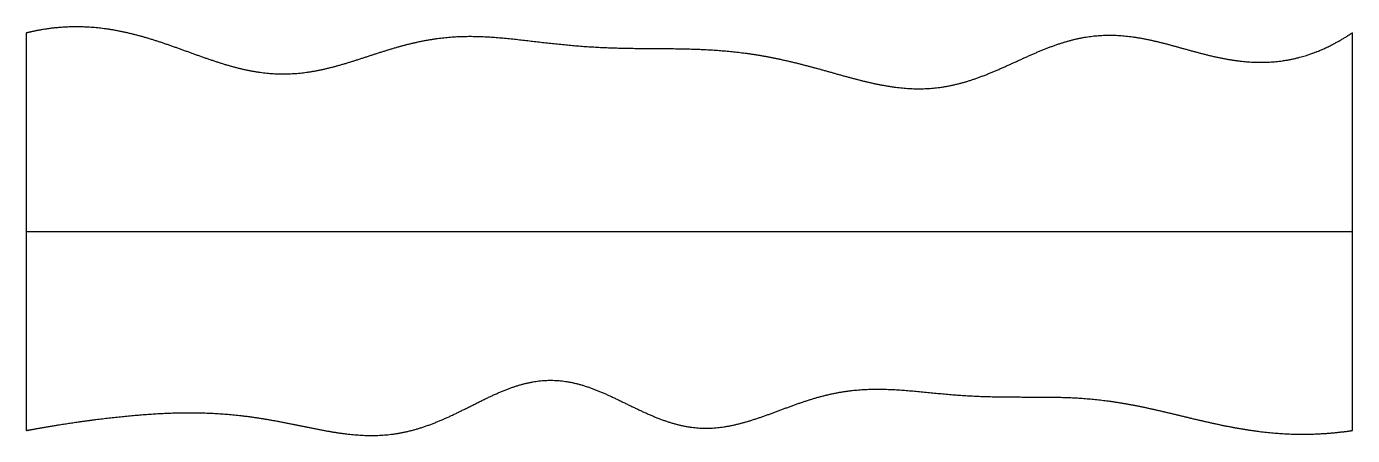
# Model space of a CAD drawing. Header units: millimetres. Extents: x 0 to 10, y 0 to 3.
import ezdxf

# ---------------------------------------------------------------- set-up
doc = ezdxf.new("R2010")
doc.units = ezdxf.units.MM
doc.layers.get('0').update_dxf_attribs({"linetype": 'CONTINUOUS'})

msp = doc.modelspace()

# ---------------------------------------------------------------- linework, layer by layer
for points in [[(0, 3), (0.04, 3.01), (0.121, 3.028), (0.243, 3.046), (0.404, 3.053), (0.605, 3.036), (0.806, 2.995), (1.006, 2.934), (1.206, 2.861), (1.405, 2.788), (1.604, 2.726), (1.803, 2.689), (2.001, 2.683), (2.2, 2.71), (2.398, 2.763), (2.597, 2.83), (2.796, 2.895), (2.996, 2.945), (3.196, 2.973), (3.397, 2.977), (3.599, 2.962), (3.801, 2.938), (4.003, 2.914), (4.205, 2.895), (4.407, 2.885), (4.609, 2.881), (4.809, 2.881), (5.01, 2.879), (5.21, 2.87), (5.41, 2.851), (5.61, 2.818), (5.811, 2.773), (6.012, 2.718), (6.214, 2.659), (6.416, 2.608), (6.617, 2.575), (6.818, 2.572), (7.017, 2.604), (7.214, 2.669), (7.41, 2.757), (7.605, 2.849), (7.801, 2.928), (7.998, 2.978), (8.196, 2.99), (8.396, 2.967), (8.597, 2.918), (8.798, 2.859), (9, 2.806), (9.202, 2.774), (9.403, 2.772), (9.603, 2.805), (9.762, 2.863), (9.881, 2.925), (9.96, 2.974), (10, 3)], [(0, 0), (0, 0.12), (0, 0.36), (0, 0.72), (0, 1.2), (0, 1.8), (0, 2.28), (0, 2.64), (0, 2.88), (0, 3)], [(10, 0), (10, 0.12), (10, 0.36), (10, 0.72), (10, 1.2), (10, 1.8), (10, 2.28), (10, 2.64), (10, 2.88), (10, 3)], [(0, 1.5), (0.4, 1.5), (1.2, 1.5), (2.4, 1.5), (4, 1.5), (6, 1.5), (7.6, 1.5), (8.8, 1.5), (9.6, 1.5), (10, 1.5)], [(0, 0), (0.04, 0.008), (0.121, 0.022), (0.241, 0.043), (0.402, 0.068), (0.603, 0.094), (0.803, 0.115), (1.004, 0.13), (1.204, 0.137), (1.405, 0.133), (1.606, 0.117), (1.808, 0.088), (2.01, 0.048), (2.212, 0.005), (2.414, -0.031), (2.616, -0.045), (2.817, -0.028), (3.017, 0.027), (3.216, 0.114), (3.413, 0.217), (3.609, 0.313), (3.805, 0.376), (4, 0.391), (4.196, 0.351), (4.392, 0.269), (4.589, 0.168), (4.786, 0.076), (4.983, 0.017), (5.182, 0.008), (5.38, 0.045), (5.58, 0.113), (5.779, 0.191), (5.98, 0.26), (6.18, 0.303), (6.381, 0.317), (6.583, 0.309), (6.785, 0.289), (6.987, 0.268), (7.189, 0.256), (7.391, 0.252), (7.592, 0.253), (7.793, 0.253), (7.994, 0.244), (8.194, 0.221), (8.394, 0.185), (8.594, 0.139), (8.793, 0.09), (8.993, 0.043), (9.193, 0.005), (9.394, -0.021), (9.595, -0.032), (9.757, -0.027), (9.878, -0.016), (9.959, -0.006), (10, 0)]]:
    msp.add_open_spline(points, degree=5)

doc.saveas('drawing.dxf')
